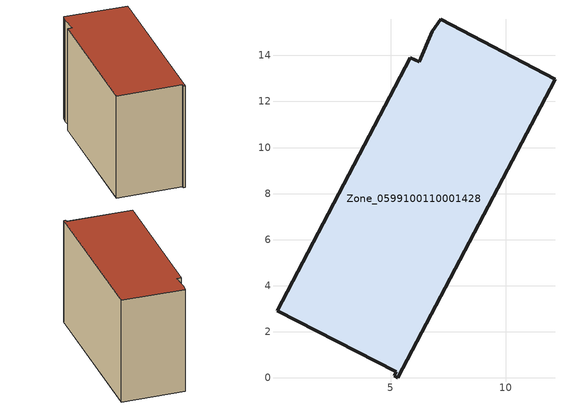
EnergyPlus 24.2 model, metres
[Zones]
Zone_0599100110001428
 floor ground (C_G): 7.17,15.58 12.13,12.96 5.31,0 5.15,0.09 5.25,0.28 0.06,2.92 5.85,13.91 6.24,13.73 6.8,15.05 z0
 wall outside (C_F): 5.31,0 12.13,12.96 7.17,15.58 6.8,15.05 6.24,13.73 5.85,13.91 0.06,2.92 5.25,0.28 5.15,0.09 5.31,0 z0:9.61
 roof outside (C_R): 12.13,12.96 7.17,15.58 6.8,15.05 6.24,13.73 5.85,13.91 0.06,2.92 5.25,0.28 5.15,0.09 5.31,0 z9.61
[BUILDING]
Pand.0599100110001428: North Axis=0; Terrain=City; Loads Convergence Tolerance Value=0.04; Temperature Convergence Tolerance Value=0.4; Solar Distribution=FullExterior; Maximum Number of Warmup Days=25; Minimum Number of Warmup Days=1
[Site:Location]
Rotterdam.The.Hague.AP_ZH_NLD Design_Conditions: Latitude=51.96; Longitude=4.45; Time Zone=1; Elevation=-4.5
[SITE:GROUNDTEMPERATURE:BUILDINGSURFACE]
18, 18, 18, 18, 18, 18, 18, 18, 18, 18, 18, 18
[MATERIAL] Thermal Absorptance=0.9; Solar Absorptance=0.7; Visible Absorptance=0.7
Name | Roughness | Thickness | Conductivity | Density | Specific Heat
G.TI.2015-2018 | MediumSmooth | 0.15 | 0.0428571 | 540 | 1210
F.TI.2015-2018 | Rough | 0.3 | 0.0666667 | 1920 | 840
R.TI.2015-2018 | MediumRough | 0.2 | 0.0333333 | 1500 | 1000
[CONSTRUCTION]
C_G: G.TI.2015-2018
C_F: F.TI.2015-2018
C_R: R.TI.2015-2018
[ZONE]
Zone_0599100110001428: Type=1; Multiplier=1; Ceiling Height=Autocalculate; Volume=Autocalculate; Floor Area=autocalculate; Part of Total Floor Area=Yes
[ZONEINFILTRATION:DESIGNFLOWRATE]
Infil_Zone_0599100110001428: Zone or ZoneList or Space or SpaceList=Zone_0599100110001428; Schedule=AlwaysOn; Design Flow Rate Calculation Method=Flow/Area; Flow Rate per Floor Area=0.0015; Constant Term Coefficient=1; Temperature Term Coefficient=0; Velocity Term Coefficient=0; Velocity Squared Term Coefficient=0
[HVACTEMPLATE:ZONE:IDEALLOADSAIRSYSTEM]
Zone_0599100110001428: Maximum Heating Supply Air Temperature=50; Minimum Cooling Supply Air Temperature=13; Maximum Heating Supply Air Humidity Ratio=0.0156; Minimum Cooling Supply Air Humidity Ratio=0.0077; Heating Limit=NoLimit; Cooling Limit=NoLimit; Dehumidification Control Type=ConstantSensibleHeatRatio; Cooling Sensible Heat Ratio=0.7; Dehumidification Setpoint=60; Humidification Control Type=None; Humidification Setpoint=30; Outdoor Air Method=None; Outdoor Air Flow Rate per Person=0.00944; Outdoor Air Flow Rate per Zone Floor Area=0; Outdoor Air Flow Rate per Zone=0; Demand Controlled Ventilation Type=None; Outdoor Air Economizer Type=NoEconomizer; Heat Recovery Type=None; Sensible Heat Recovery Effectiveness=0.7; Latent Heat Recovery Effectiveness=0.65
[ZONECONTROL:THERMOSTAT]
ThermostatControl_Zone_0599100110001428: Zone or ZoneList=Zone_0599100110001428; Control Type Schedule=DualSetpointControlType; Control 1=Thermostat_Zone_0599100110001428; Temperature Difference Between Cutout And Setpoint=0
[THERMOSTATSETPOINT:DUALSETPOINT]
Thermostat_Zone_0599100110001428: Heating Setpoint Temperature Schedule=HeatingSetpoint_Zone_0599100110001428; Cooling Setpoint Temperature Schedule=CoolingSetpoint_Zone_0599100110001428
[SCHEDULE:COMPACT]
HeatingSetpoint_Zone_0599100110001428: Through: 12/31, For: AllDays, Until: 24:00, 21
CoolingSetpoint_Zone_0599100110001428: Through: 12/31, For: AllDays, Until: 24:00, 24
DualSetpointControlType: Through: 12/31, For: AllDays, Until: 24:00, 4
AlwaysOn: Through: 12/31, For: AllDays, Until: 24:00, 1
